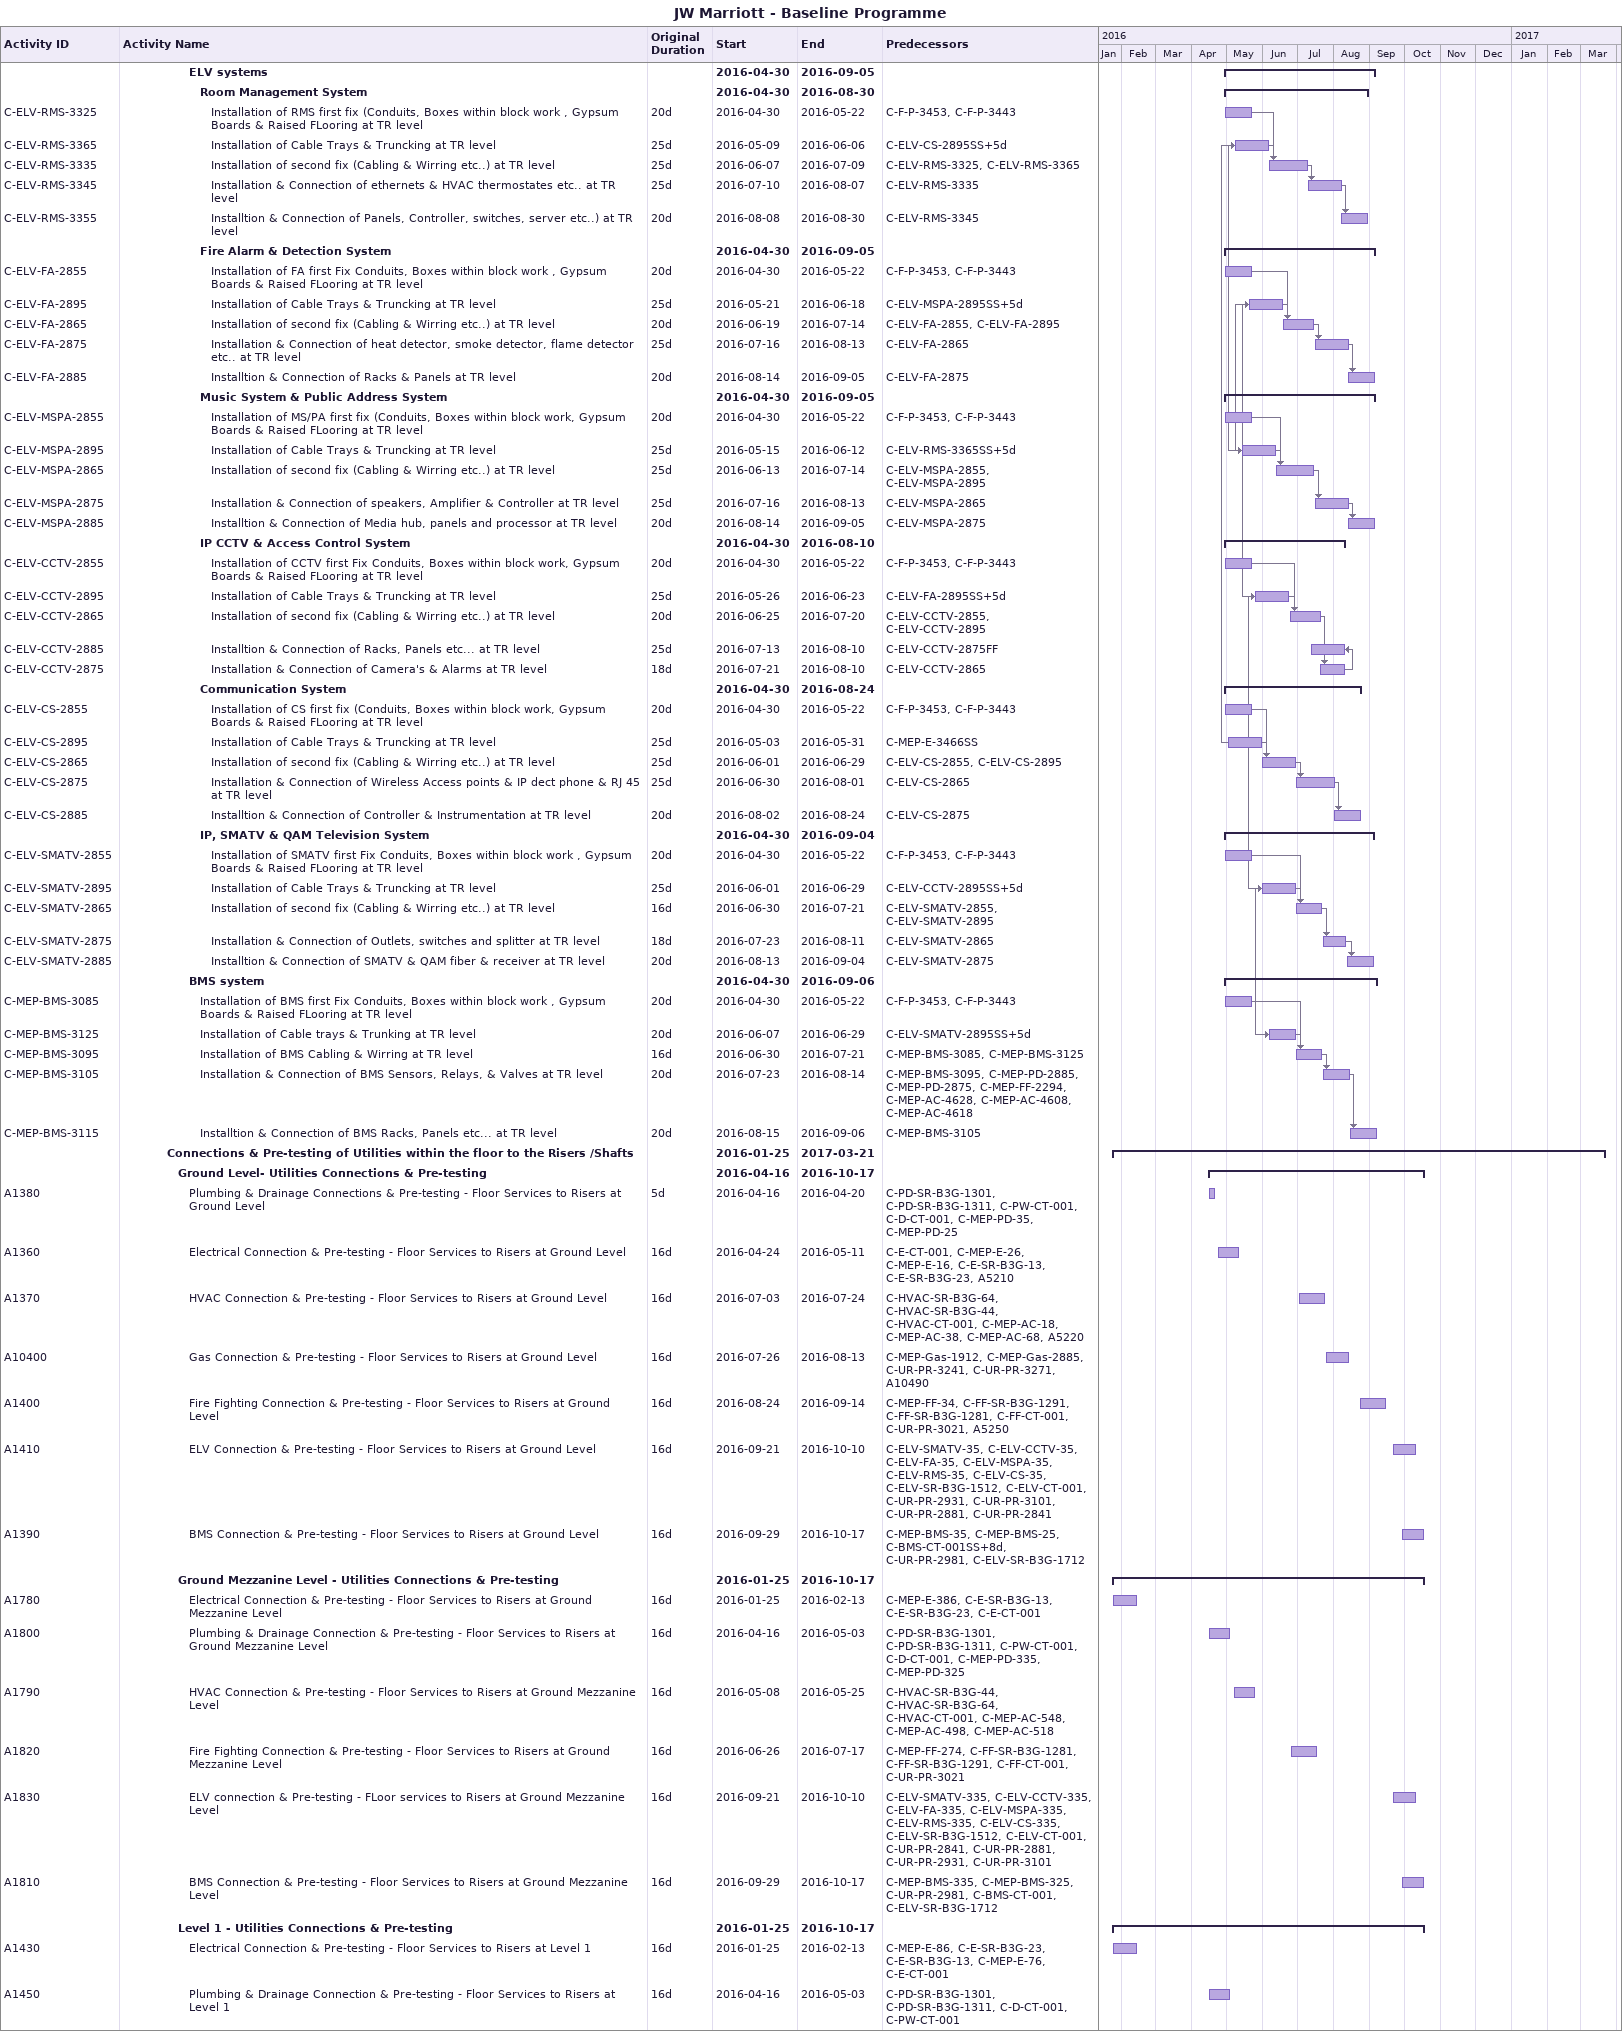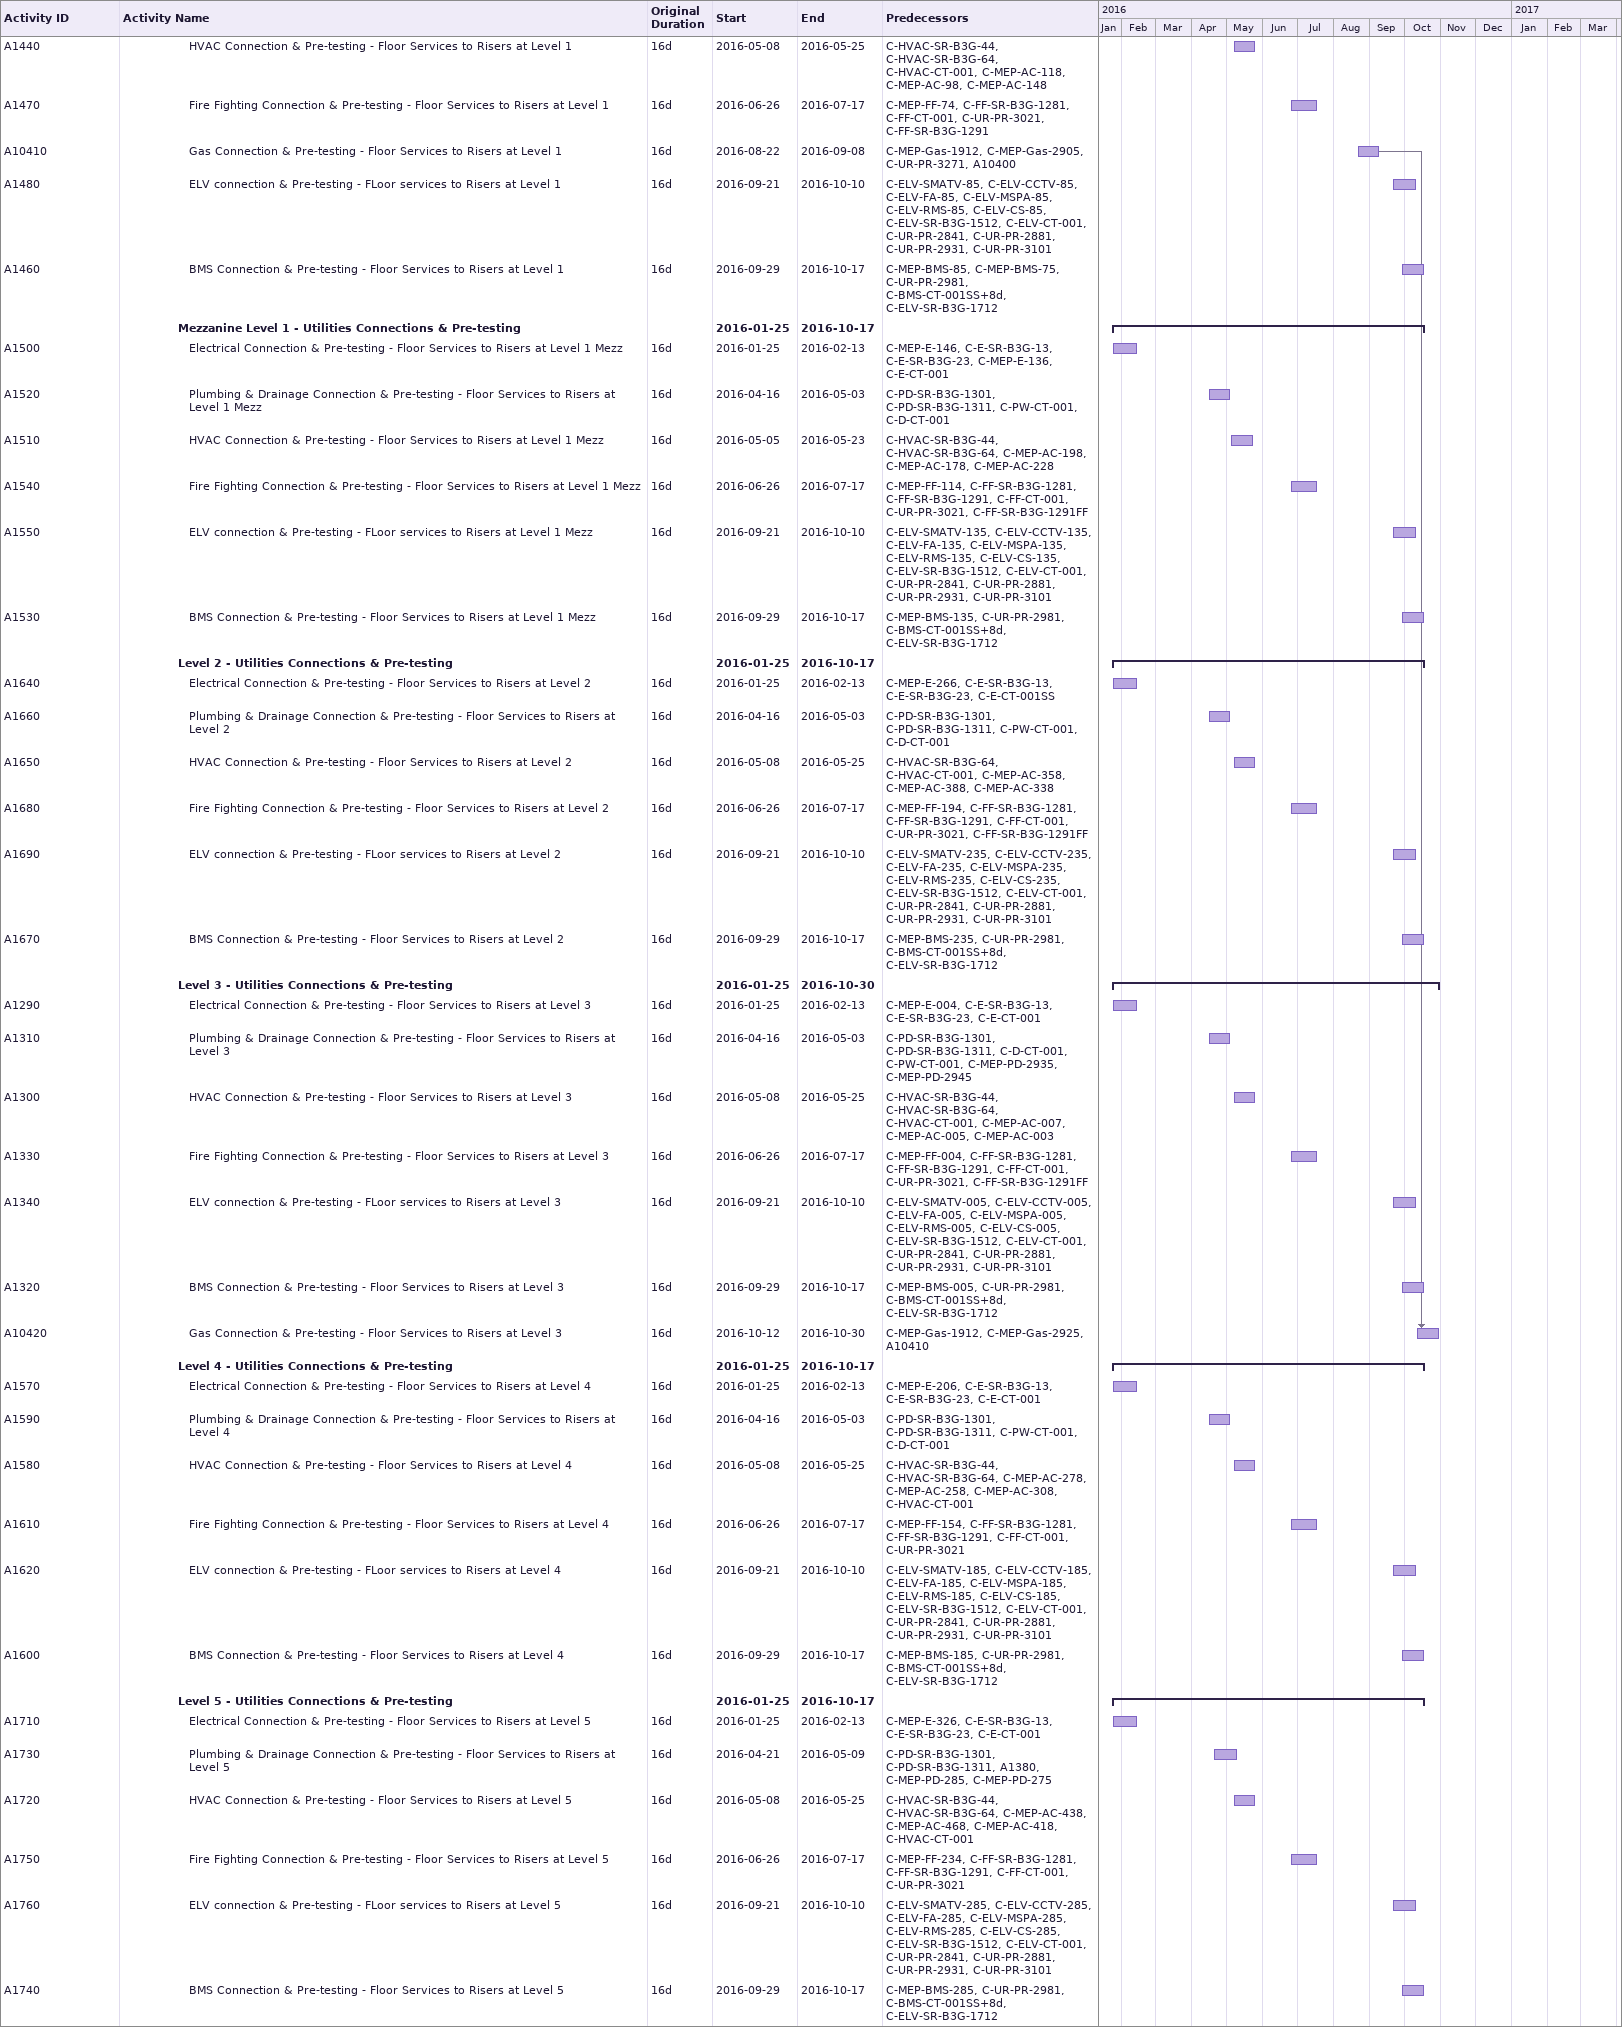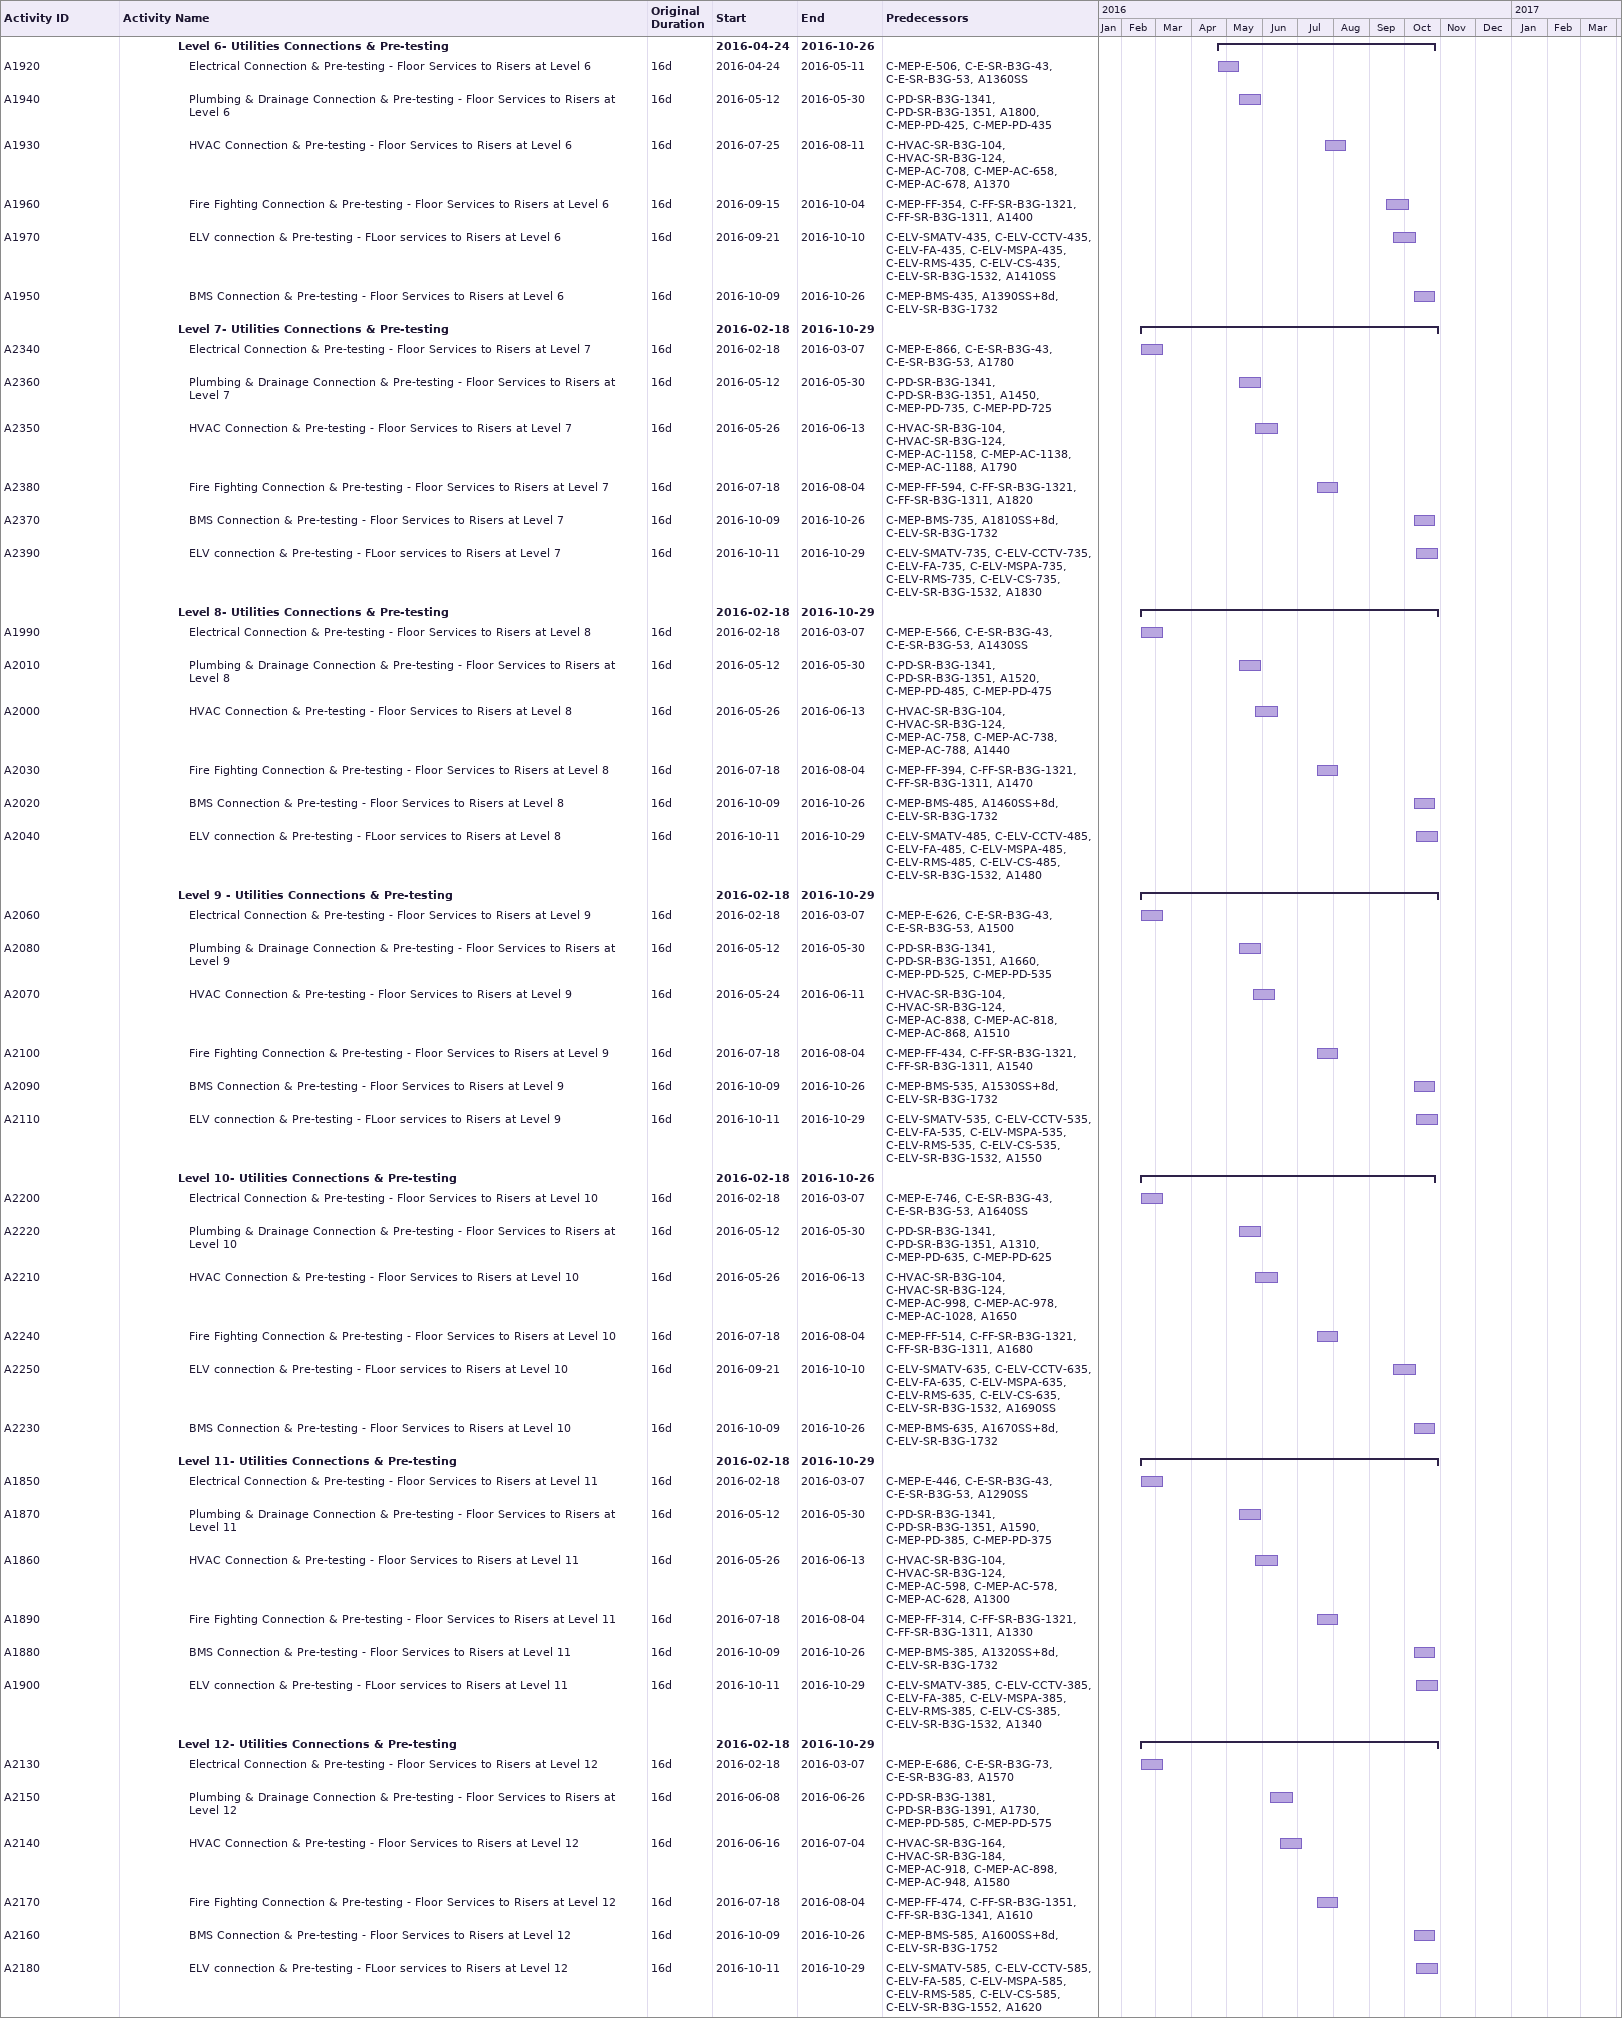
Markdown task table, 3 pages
JW Marriott - Baseline Programme

| ID | Level | Task | Original duration | Start | Finish | Predecessors |
|---|---|---|---|---|---|---|
|  | 7 | **ELV systems** |  | 2016-04-30 | 2016-09-05 |  |
|  | 8 | **Room Management System** |  | 2016-04-30 | 2016-08-30 |  |
| C-ELV-RMS-3325 | 9 | Installation of RMS first fix (Conduits, Boxes within block work , Gypsum Boards & Raised FLooring at TR level | 20d | 2016-04-30 | 2016-05-22 | C-F-P-3453, C-F-P-3443 |
| C-ELV-RMS-3365 | 9 | Installation of Cable Trays & Truncking at TR level | 25d | 2016-05-09 | 2016-06-06 | C-ELV-CS-2895SS+5d |
| C-ELV-RMS-3335 | 9 | Installation of second fix (Cabling & Wirring etc..) at TR level | 25d | 2016-06-07 | 2016-07-09 | C-ELV-RMS-3325, C-ELV-RMS-3365 |
| C-ELV-RMS-3345 | 9 | Installation & Connection of ethernets & HVAC thermostates etc.. at TR level | 25d | 2016-07-10 | 2016-08-07 | C-ELV-RMS-3335 |
| C-ELV-RMS-3355 | 9 | Installtion & Connection of Panels, Controller, switches, server etc..) at TR level | 20d | 2016-08-08 | 2016-08-30 | C-ELV-RMS-3345 |
|  | 8 | **Fire Alarm & Detection System** |  | 2016-04-30 | 2016-09-05 |  |
| C-ELV-FA-2855 | 9 | Installation of FA first Fix Conduits, Boxes within block work , Gypsum Boards & Raised FLooring at TR level | 20d | 2016-04-30 | 2016-05-22 | C-F-P-3453, C-F-P-3443 |
| C-ELV-FA-2895 | 9 | Installation of Cable Trays & Truncking at TR level | 25d | 2016-05-21 | 2016-06-18 | C-ELV-MSPA-2895SS+5d |
| C-ELV-FA-2865 | 9 | Installation of second fix (Cabling & Wirring etc..) at TR level | 20d | 2016-06-19 | 2016-07-14 | C-ELV-FA-2855, C-ELV-FA-2895 |
| C-ELV-FA-2875 | 9 | Installation & Connection of heat detector, smoke detector, flame detector etc.. at TR level | 25d | 2016-07-16 | 2016-08-13 | C-ELV-FA-2865 |
| C-ELV-FA-2885 | 9 | Installtion & Connection of Racks & Panels at TR level | 20d | 2016-08-14 | 2016-09-05 | C-ELV-FA-2875 |
|  | 8 | **Music System & Public Address System** |  | 2016-04-30 | 2016-09-05 |  |
| C-ELV-MSPA-2855 | 9 | Installation of MS/PA first fix (Conduits, Boxes within block work, Gypsum Boards & Raised FLooring at TR level | 20d | 2016-04-30 | 2016-05-22 | C-F-P-3453, C-F-P-3443 |
| C-ELV-MSPA-2895 | 9 | Installation of Cable Trays & Truncking at TR level | 25d | 2016-05-15 | 2016-06-12 | C-ELV-RMS-3365SS+5d |
| C-ELV-MSPA-2865 | 9 | Installation of second fix (Cabling & Wirring etc..) at TR level | 25d | 2016-06-13 | 2016-07-14 | C-ELV-MSPA-2855, C-ELV-MSPA-2895 |
| C-ELV-MSPA-2875 | 9 | Installation & Connection of speakers, Amplifier & Controller at TR level | 25d | 2016-07-16 | 2016-08-13 | C-ELV-MSPA-2865 |
| C-ELV-MSPA-2885 | 9 | Installtion & Connection of Media hub, panels and processor at TR level | 20d | 2016-08-14 | 2016-09-05 | C-ELV-MSPA-2875 |
|  | 8 | **IP CCTV & Access Control System** |  | 2016-04-30 | 2016-08-10 |  |
| C-ELV-CCTV-2855 | 9 | Installation of CCTV first Fix Conduits, Boxes within block work, Gypsum Boards & Raised FLooring at TR level | 20d | 2016-04-30 | 2016-05-22 | C-F-P-3453, C-F-P-3443 |
| C-ELV-CCTV-2895 | 9 | Installation of Cable Trays & Truncking at TR level | 25d | 2016-05-26 | 2016-06-23 | C-ELV-FA-2895SS+5d |
| C-ELV-CCTV-2865 | 9 | Installation of second fix (Cabling & Wirring etc..) at TR level | 20d | 2016-06-25 | 2016-07-20 | C-ELV-CCTV-2855, C-ELV-CCTV-2895 |
| C-ELV-CCTV-2885 | 9 | Installtion & Connection of Racks, Panels etc... at TR level | 25d | 2016-07-13 | 2016-08-10 | C-ELV-CCTV-2875FF |
| C-ELV-CCTV-2875 | 9 | Installation & Connection of Camera's & Alarms at TR level | 18d | 2016-07-21 | 2016-08-10 | C-ELV-CCTV-2865 |
|  | 8 | **Communication System** |  | 2016-04-30 | 2016-08-24 |  |
| C-ELV-CS-2855 | 9 | Installation of CS first fix (Conduits, Boxes within block work, Gypsum Boards & Raised FLooring at TR level | 20d | 2016-04-30 | 2016-05-22 | C-F-P-3453, C-F-P-3443 |
| C-ELV-CS-2895 | 9 | Installation of Cable Trays & Truncking at TR level | 25d | 2016-05-03 | 2016-05-31 | C-MEP-E-3466SS |
| C-ELV-CS-2865 | 9 | Installation of second fix (Cabling & Wirring etc..) at TR level | 25d | 2016-06-01 | 2016-06-29 | C-ELV-CS-2855, C-ELV-CS-2895 |
| C-ELV-CS-2875 | 9 | Installation & Connection of Wireless Access points & IP dect phone & RJ 45 at TR level | 25d | 2016-06-30 | 2016-08-01 | C-ELV-CS-2865 |
| C-ELV-CS-2885 | 9 | Installtion & Connection of Controller & Instrumentation at TR level | 20d | 2016-08-02 | 2016-08-24 | C-ELV-CS-2875 |
|  | 8 | **IP, SMATV & QAM Television System** |  | 2016-04-30 | 2016-09-04 |  |
| C-ELV-SMATV-2855 | 9 | Installation of SMATV first Fix Conduits, Boxes within block work , Gypsum Boards & Raised FLooring at TR level | 20d | 2016-04-30 | 2016-05-22 | C-F-P-3453, C-F-P-3443 |
| C-ELV-SMATV-2895 | 9 | Installation of Cable Trays & Truncking at TR level | 25d | 2016-06-01 | 2016-06-29 | C-ELV-CCTV-2895SS+5d |
| C-ELV-SMATV-2865 | 9 | Installation of second fix (Cabling & Wirring etc..) at TR level | 16d | 2016-06-30 | 2016-07-21 | C-ELV-SMATV-2855, C-ELV-SMATV-2895 |
| C-ELV-SMATV-2875 | 9 | Installation & Connection of Outlets, switches and splitter at TR level | 18d | 2016-07-23 | 2016-08-11 | C-ELV-SMATV-2865 |
| C-ELV-SMATV-2885 | 9 | Installtion & Connection of SMATV & QAM fiber & receiver at TR level | 20d | 2016-08-13 | 2016-09-04 | C-ELV-SMATV-2875 |
|  | 7 | **BMS system** |  | 2016-04-30 | 2016-09-06 |  |
| C-MEP-BMS-3085 | 8 | Installation of BMS first Fix Conduits, Boxes within block work , Gypsum Boards & Raised FLooring at TR level | 20d | 2016-04-30 | 2016-05-22 | C-F-P-3453, C-F-P-3443 |
| C-MEP-BMS-3125 | 8 | Installation of Cable trays & Trunking at TR level | 20d | 2016-06-07 | 2016-06-29 | C-ELV-SMATV-2895SS+5d |
| C-MEP-BMS-3095 | 8 | Installation of BMS Cabling & Wirring at TR level | 16d | 2016-06-30 | 2016-07-21 | C-MEP-BMS-3085, C-MEP-BMS-3125 |
| C-MEP-BMS-3105 | 8 | Installation & Connection of BMS Sensors, Relays, & Valves at TR level | 20d | 2016-07-23 | 2016-08-14 | C-MEP-BMS-3095, C-MEP-PD-2885, C-MEP-PD-2875, C-MEP-FF-2294, C-MEP-AC-4628, C-MEP-AC-4608, C-MEP-AC-4618 |
| C-MEP-BMS-3115 | 8 | Installtion & Connection of BMS Racks, Panels etc... at TR level | 20d | 2016-08-15 | 2016-09-06 | C-MEP-BMS-3105 |
|  | 5 | **Connections & Pre-testing of Utilities within the floor to the Risers /Shafts** |  | 2016-01-25 | 2017-03-21 |  |
|  | 6 | **Ground Level- Utilities Connections & Pre-testing** |  | 2016-04-16 | 2016-10-17 |  |
| A1380 | 7 | Plumbing & Drainage Connections & Pre-testing - Floor Services to Risers at Ground Level | 5d | 2016-04-16 | 2016-04-20 | C-PD-SR-B3G-1301, C-PD-SR-B3G-1311, C-PW-CT-001, C-D-CT-001, C-MEP-PD-35, C-MEP-PD-25 |
| A1360 | 7 | Electrical Connection & Pre-testing - Floor Services to Risers at Ground Level | 16d | 2016-04-24 | 2016-05-11 | C-E-CT-001, C-MEP-E-26, C-MEP-E-16, C-E-SR-B3G-13, C-E-SR-B3G-23, A5210 |
| A1370 | 7 | HVAC Connection & Pre-testing - Floor Services to Risers at Ground Level | 16d | 2016-07-03 | 2016-07-24 | C-HVAC-SR-B3G-64, C-HVAC-SR-B3G-44, C-HVAC-CT-001, C-MEP-AC-18, C-MEP-AC-38, C-MEP-AC-68, A5220 |
| A10400 | 7 | Gas Connection & Pre-testing - Floor Services to Risers at Ground Level | 16d | 2016-07-26 | 2016-08-13 | C-MEP-Gas-1912, C-MEP-Gas-2885, C-UR-PR-3241, C-UR-PR-3271, A10490 |
| A1400 | 7 | Fire Fighting Connection & Pre-testing - Floor Services to Risers at Ground Level | 16d | 2016-08-24 | 2016-09-14 | C-MEP-FF-34, C-FF-SR-B3G-1291, C-FF-SR-B3G-1281, C-FF-CT-001, C-UR-PR-3021, A5250 |
| A1410 | 7 | ELV Connection & Pre-testing - Floor Services to Risers at Ground Level | 16d | 2016-09-21 | 2016-10-10 | C-ELV-SMATV-35, C-ELV-CCTV-35, C-ELV-FA-35, C-ELV-MSPA-35, C-ELV-RMS-35, C-ELV-CS-35, C-ELV-SR-B3G-1512, C-ELV-CT-001, C-UR-PR-2931, C-UR-PR-3101, C-UR-PR-2881, C-UR-PR-2841 |
| A1390 | 7 | BMS Connection & Pre-testing - Floor Services to Risers at Ground Level | 16d | 2016-09-29 | 2016-10-17 | C-MEP-BMS-35, C-MEP-BMS-25, C-BMS-CT-001SS+8d, C-UR-PR-2981, C-ELV-SR-B3G-1712 |
|  | 6 | **Ground Mezzanine Level - Utilities Connections & Pre-testing** |  | 2016-01-25 | 2016-10-17 |  |
| A1780 | 7 | Electrical Connection & Pre-testing - Floor Services to Risers at Ground Mezzanine Level | 16d | 2016-01-25 | 2016-02-13 | C-MEP-E-386, C-E-SR-B3G-13, C-E-SR-B3G-23, C-E-CT-001 |
| A1800 | 7 | Plumbing & Drainage Connection & Pre-testing - Floor Services to Risers at Ground Mezzanine Level | 16d | 2016-04-16 | 2016-05-03 | C-PD-SR-B3G-1301, C-PD-SR-B3G-1311, C-PW-CT-001, C-D-CT-001, C-MEP-PD-335, C-MEP-PD-325 |
| A1790 | 7 | HVAC Connection & Pre-testing - Floor Services to Risers at Ground Mezzanine Level | 16d | 2016-05-08 | 2016-05-25 | C-HVAC-SR-B3G-44, C-HVAC-SR-B3G-64, C-HVAC-CT-001, C-MEP-AC-548, C-MEP-AC-498, C-MEP-AC-518 |
| A1820 | 7 | Fire Fighting Connection & Pre-testing - Floor Services to Risers at Ground Mezzanine Level | 16d | 2016-06-26 | 2016-07-17 | C-MEP-FF-274, C-FF-SR-B3G-1281, C-FF-SR-B3G-1291, C-FF-CT-001, C-UR-PR-3021 |
| A1830 | 7 | ELV connection & Pre-testing - FLoor services to Risers at Ground Mezzanine Level | 16d | 2016-09-21 | 2016-10-10 | C-ELV-SMATV-335, C-ELV-CCTV-335, C-ELV-FA-335, C-ELV-MSPA-335, C-ELV-RMS-335, C-ELV-CS-335, C-ELV-SR-B3G-1512, C-ELV-CT-001, C-UR-PR-2841, C-UR-PR-2881, C-UR-PR-2931, C-UR-PR-3101 |
| A1810 | 7 | BMS Connection & Pre-testing - Floor Services to Risers at Ground Mezzanine Level | 16d | 2016-09-29 | 2016-10-17 | C-MEP-BMS-335, C-MEP-BMS-325, C-UR-PR-2981, C-BMS-CT-001, C-ELV-SR-B3G-1712 |
|  | 6 | **Level 1 - Utilities Connections & Pre-testing** |  | 2016-01-25 | 2016-10-17 |  |
| A1430 | 7 | Electrical Connection & Pre-testing - Floor Services to Risers at Level 1 | 16d | 2016-01-25 | 2016-02-13 | C-MEP-E-86, C-E-SR-B3G-23, C-E-SR-B3G-13, C-MEP-E-76, C-E-CT-001 |
| A1450 | 7 | Plumbing & Drainage Connection & Pre-testing - Floor Services to Risers at Level 1 | 16d | 2016-04-16 | 2016-05-03 | C-PD-SR-B3G-1301, C-PD-SR-B3G-1311, C-D-CT-001, C-PW-CT-001 |
| A1440 | 7 | HVAC Connection & Pre-testing - Floor Services to Risers at Level 1 | 16d | 2016-05-08 | 2016-05-25 | C-HVAC-SR-B3G-44, C-HVAC-SR-B3G-64, C-HVAC-CT-001, C-MEP-AC-118, C-MEP-AC-98, C-MEP-AC-148 |
| A1470 | 7 | Fire Fighting Connection & Pre-testing - Floor Services to Risers at Level 1 | 16d | 2016-06-26 | 2016-07-17 | C-MEP-FF-74, C-FF-SR-B3G-1281, C-FF-CT-001, C-UR-PR-3021, C-FF-SR-B3G-1291 |
| A10410 | 7 | Gas Connection & Pre-testing - Floor Services to Risers at Level 1 | 16d | 2016-08-22 | 2016-09-08 | C-MEP-Gas-1912, C-MEP-Gas-2905, C-UR-PR-3271, A10400 |
| A1480 | 7 | ELV connection & Pre-testing - FLoor services to Risers at Level 1 | 16d | 2016-09-21 | 2016-10-10 | C-ELV-SMATV-85, C-ELV-CCTV-85, C-ELV-FA-85, C-ELV-MSPA-85, C-ELV-RMS-85, C-ELV-CS-85, C-ELV-SR-B3G-1512, C-ELV-CT-001, C-UR-PR-2841, C-UR-PR-2881, C-UR-PR-2931, C-UR-PR-3101 |
| A1460 | 7 | BMS Connection & Pre-testing - Floor Services to Risers at Level 1 | 16d | 2016-09-29 | 2016-10-17 | C-MEP-BMS-85, C-MEP-BMS-75, C-UR-PR-2981, C-BMS-CT-001SS+8d, C-ELV-SR-B3G-1712 |
|  | 6 | **Mezzanine Level 1 - Utilities Connections & Pre-testing** |  | 2016-01-25 | 2016-10-17 |  |
| A1500 | 7 | Electrical Connection & Pre-testing - Floor Services to Risers at Level 1 Mezz | 16d | 2016-01-25 | 2016-02-13 | C-MEP-E-146, C-E-SR-B3G-13, C-E-SR-B3G-23, C-MEP-E-136, C-E-CT-001 |
| A1520 | 7 | Plumbing & Drainage Connection & Pre-testing - Floor Services to Risers at Level 1 Mezz | 16d | 2016-04-16 | 2016-05-03 | C-PD-SR-B3G-1301, C-PD-SR-B3G-1311, C-PW-CT-001, C-D-CT-001 |
| A1510 | 7 | HVAC Connection & Pre-testing - Floor Services to Risers at Level 1 Mezz | 16d | 2016-05-05 | 2016-05-23 | C-HVAC-SR-B3G-44, C-HVAC-SR-B3G-64, C-MEP-AC-198, C-MEP-AC-178, C-MEP-AC-228 |
| A1540 | 7 | Fire Fighting Connection & Pre-testing - Floor Services to Risers at Level 1 Mezz | 16d | 2016-06-26 | 2016-07-17 | C-MEP-FF-114, C-FF-SR-B3G-1281, C-FF-SR-B3G-1291, C-FF-CT-001, C-UR-PR-3021, C-FF-SR-B3G-1291FF |
| A1550 | 7 | ELV connection & Pre-testing - FLoor services to Risers at Level 1 Mezz | 16d | 2016-09-21 | 2016-10-10 | C-ELV-SMATV-135, C-ELV-CCTV-135, C-ELV-FA-135, C-ELV-MSPA-135, C-ELV-RMS-135, C-ELV-CS-135, C-ELV-SR-B3G-1512, C-ELV-CT-001, C-UR-PR-2841, C-UR-PR-2881, C-UR-PR-2931, C-UR-PR-3101 |
| A1530 | 7 | BMS Connection & Pre-testing - Floor Services to Risers at Level 1 Mezz | 16d | 2016-09-29 | 2016-10-17 | C-MEP-BMS-135, C-UR-PR-2981, C-BMS-CT-001SS+8d, C-ELV-SR-B3G-1712 |
|  | 6 | **Level 2 - Utilities Connections & Pre-testing** |  | 2016-01-25 | 2016-10-17 |  |
| A1640 | 7 | Electrical Connection & Pre-testing - Floor Services to Risers at Level 2 | 16d | 2016-01-25 | 2016-02-13 | C-MEP-E-266, C-E-SR-B3G-13, C-E-SR-B3G-23, C-E-CT-001SS |
| A1660 | 7 | Plumbing & Drainage Connection & Pre-testing - Floor Services to Risers at Level 2 | 16d | 2016-04-16 | 2016-05-03 | C-PD-SR-B3G-1301, C-PD-SR-B3G-1311, C-PW-CT-001, C-D-CT-001 |
| A1650 | 7 | HVAC Connection & Pre-testing - Floor Services to Risers at Level 2 | 16d | 2016-05-08 | 2016-05-25 | C-HVAC-SR-B3G-64, C-HVAC-CT-001, C-MEP-AC-358, C-MEP-AC-388, C-MEP-AC-338 |
| A1680 | 7 | Fire Fighting Connection & Pre-testing - Floor Services to Risers at Level 2 | 16d | 2016-06-26 | 2016-07-17 | C-MEP-FF-194, C-FF-SR-B3G-1281, C-FF-SR-B3G-1291, C-FF-CT-001, C-UR-PR-3021, C-FF-SR-B3G-1291FF |
| A1690 | 7 | ELV connection & Pre-testing - FLoor services to Risers at Level 2 | 16d | 2016-09-21 | 2016-10-10 | C-ELV-SMATV-235, C-ELV-CCTV-235, C-ELV-FA-235, C-ELV-MSPA-235, C-ELV-RMS-235, C-ELV-CS-235, C-ELV-SR-B3G-1512, C-ELV-CT-001, C-UR-PR-2841, C-UR-PR-2881, C-UR-PR-2931, C-UR-PR-3101 |
| A1670 | 7 | BMS Connection & Pre-testing - Floor Services to Risers at Level 2 | 16d | 2016-09-29 | 2016-10-17 | C-MEP-BMS-235, C-UR-PR-2981, C-BMS-CT-001SS+8d, C-ELV-SR-B3G-1712 |
|  | 6 | **Level 3 - Utilities Connections & Pre-testing** |  | 2016-01-25 | 2016-10-30 |  |
| A1290 | 7 | Electrical Connection & Pre-testing - Floor Services to Risers at Level 3 | 16d | 2016-01-25 | 2016-02-13 | C-MEP-E-004, C-E-SR-B3G-13, C-E-SR-B3G-23, C-E-CT-001 |
| A1310 | 7 | Plumbing & Drainage Connection & Pre-testing - Floor Services to Risers at Level 3 | 16d | 2016-04-16 | 2016-05-03 | C-PD-SR-B3G-1301, C-PD-SR-B3G-1311, C-D-CT-001, C-PW-CT-001, C-MEP-PD-2935, C-MEP-PD-2945 |
| A1300 | 7 | HVAC Connection & Pre-testing - Floor Services to Risers at Level 3 | 16d | 2016-05-08 | 2016-05-25 | C-HVAC-SR-B3G-44, C-HVAC-SR-B3G-64, C-HVAC-CT-001, C-MEP-AC-007, C-MEP-AC-005, C-MEP-AC-003 |
| A1330 | 7 | Fire Fighting Connection & Pre-testing - Floor Services to Risers at Level 3 | 16d | 2016-06-26 | 2016-07-17 | C-MEP-FF-004, C-FF-SR-B3G-1281, C-FF-SR-B3G-1291, C-FF-CT-001, C-UR-PR-3021, C-FF-SR-B3G-1291FF |
| A1340 | 7 | ELV connection & Pre-testing - FLoor services to Risers at Level 3 | 16d | 2016-09-21 | 2016-10-10 | C-ELV-SMATV-005, C-ELV-CCTV-005, C-ELV-FA-005, C-ELV-MSPA-005, C-ELV-RMS-005, C-ELV-CS-005, C-ELV-SR-B3G-1512, C-ELV-CT-001, C-UR-PR-2841, C-UR-PR-2881, C-UR-PR-2931, C-UR-PR-3101 |
| A1320 | 7 | BMS Connection & Pre-testing - Floor Services to Risers at Level 3 | 16d | 2016-09-29 | 2016-10-17 | C-MEP-BMS-005, C-UR-PR-2981, C-BMS-CT-001SS+8d, C-ELV-SR-B3G-1712 |
| A10420 | 7 | Gas Connection & Pre-testing - Floor Services to Risers at Level 3 | 16d | 2016-10-12 | 2016-10-30 | C-MEP-Gas-1912, C-MEP-Gas-2925, A10410 |
|  | 6 | **Level 4 - Utilities Connections & Pre-testing** |  | 2016-01-25 | 2016-10-17 |  |
| A1570 | 7 | Electrical Connection & Pre-testing - Floor Services to Risers at Level 4 | 16d | 2016-01-25 | 2016-02-13 | C-MEP-E-206, C-E-SR-B3G-13, C-E-SR-B3G-23, C-E-CT-001 |
| A1590 | 7 | Plumbing & Drainage Connection & Pre-testing - Floor Services to Risers at Level 4 | 16d | 2016-04-16 | 2016-05-03 | C-PD-SR-B3G-1301, C-PD-SR-B3G-1311, C-PW-CT-001, C-D-CT-001 |
| A1580 | 7 | HVAC Connection & Pre-testing - Floor Services to Risers at Level 4 | 16d | 2016-05-08 | 2016-05-25 | C-HVAC-SR-B3G-44, C-HVAC-SR-B3G-64, C-MEP-AC-278, C-MEP-AC-258, C-MEP-AC-308, C-HVAC-CT-001 |
| A1610 | 7 | Fire Fighting Connection & Pre-testing - Floor Services to Risers at Level 4 | 16d | 2016-06-26 | 2016-07-17 | C-MEP-FF-154, C-FF-SR-B3G-1281, C-FF-SR-B3G-1291, C-FF-CT-001, C-UR-PR-3021 |
| A1620 | 7 | ELV connection & Pre-testing - FLoor services to Risers at Level 4 | 16d | 2016-09-21 | 2016-10-10 | C-ELV-SMATV-185, C-ELV-CCTV-185, C-ELV-FA-185, C-ELV-MSPA-185, C-ELV-RMS-185, C-ELV-CS-185, C-ELV-SR-B3G-1512, C-ELV-CT-001, C-UR-PR-2841, C-UR-PR-2881, C-UR-PR-2931, C-UR-PR-3101 |
| A1600 | 7 | BMS Connection & Pre-testing - Floor Services to Risers at Level 4 | 16d | 2016-09-29 | 2016-10-17 | C-MEP-BMS-185, C-UR-PR-2981, C-BMS-CT-001SS+8d, C-ELV-SR-B3G-1712 |
|  | 6 | **Level 5 - Utilities Connections & Pre-testing** |  | 2016-01-25 | 2016-10-17 |  |
| A1710 | 7 | Electrical Connection & Pre-testing - Floor Services to Risers at Level 5 | 16d | 2016-01-25 | 2016-02-13 | C-MEP-E-326, C-E-SR-B3G-13, C-E-SR-B3G-23, C-E-CT-001 |
| A1730 | 7 | Plumbing & Drainage Connection & Pre-testing - Floor Services to Risers at Level 5 | 16d | 2016-04-21 | 2016-05-09 | C-PD-SR-B3G-1301, C-PD-SR-B3G-1311, A1380, C-MEP-PD-285, C-MEP-PD-275 |
| A1720 | 7 | HVAC Connection & Pre-testing - Floor Services to Risers at Level 5 | 16d | 2016-05-08 | 2016-05-25 | C-HVAC-SR-B3G-44, C-HVAC-SR-B3G-64, C-MEP-AC-438, C-MEP-AC-468, C-MEP-AC-418, C-HVAC-CT-001 |
| A1750 | 7 | Fire Fighting Connection & Pre-testing - Floor Services to Risers at Level 5 | 16d | 2016-06-26 | 2016-07-17 | C-MEP-FF-234, C-FF-SR-B3G-1281, C-FF-SR-B3G-1291, C-FF-CT-001, C-UR-PR-3021 |
| A1760 | 7 | ELV connection & Pre-testing - FLoor services to Risers at Level 5 | 16d | 2016-09-21 | 2016-10-10 | C-ELV-SMATV-285, C-ELV-CCTV-285, C-ELV-FA-285, C-ELV-MSPA-285, C-ELV-RMS-285, C-ELV-CS-285, C-ELV-SR-B3G-1512, C-ELV-CT-001, C-UR-PR-2841, C-UR-PR-2881, C-UR-PR-2931, C-UR-PR-3101 |
| A1740 | 7 | BMS Connection & Pre-testing - Floor Services to Risers at Level 5 | 16d | 2016-09-29 | 2016-10-17 | C-MEP-BMS-285, C-UR-PR-2981, C-BMS-CT-001SS+8d, C-ELV-SR-B3G-1712 |
|  | 6 | **Level 6- Utilities Connections & Pre-testing** |  | 2016-04-24 | 2016-10-26 |  |
| A1920 | 7 | Electrical Connection & Pre-testing - Floor Services to Risers at Level 6 | 16d | 2016-04-24 | 2016-05-11 | C-MEP-E-506, C-E-SR-B3G-43, C-E-SR-B3G-53, A1360SS |
| A1940 | 7 | Plumbing & Drainage Connection & Pre-testing - Floor Services to Risers at Level 6 | 16d | 2016-05-12 | 2016-05-30 | C-PD-SR-B3G-1341, C-PD-SR-B3G-1351, A1800, C-MEP-PD-425, C-MEP-PD-435 |
| A1930 | 7 | HVAC Connection & Pre-testing - Floor Services to Risers at Level 6 | 16d | 2016-07-25 | 2016-08-11 | C-HVAC-SR-B3G-104, C-HVAC-SR-B3G-124, C-MEP-AC-708, C-MEP-AC-658, C-MEP-AC-678, A1370 |
| A1960 | 7 | Fire Fighting Connection & Pre-testing - Floor Services to Risers at Level 6 | 16d | 2016-09-15 | 2016-10-04 | C-MEP-FF-354, C-FF-SR-B3G-1321, C-FF-SR-B3G-1311, A1400 |
| A1970 | 7 | ELV connection & Pre-testing - FLoor services to Risers at Level 6 | 16d | 2016-09-21 | 2016-10-10 | C-ELV-SMATV-435, C-ELV-CCTV-435, C-ELV-FA-435, C-ELV-MSPA-435, C-ELV-RMS-435, C-ELV-CS-435, C-ELV-SR-B3G-1532, A1410SS |
| A1950 | 7 | BMS Connection & Pre-testing - Floor Services to Risers at Level 6 | 16d | 2016-10-09 | 2016-10-26 | C-MEP-BMS-435, A1390SS+8d, C-ELV-SR-B3G-1732 |
|  | 6 | **Level 7- Utilities Connections & Pre-testing** |  | 2016-02-18 | 2016-10-29 |  |
| A2340 | 7 | Electrical Connection & Pre-testing - Floor Services to Risers at Level 7 | 16d | 2016-02-18 | 2016-03-07 | C-MEP-E-866, C-E-SR-B3G-43, C-E-SR-B3G-53, A1780 |
| A2360 | 7 | Plumbing & Drainage Connection & Pre-testing - Floor Services to Risers at Level 7 | 16d | 2016-05-12 | 2016-05-30 | C-PD-SR-B3G-1341, C-PD-SR-B3G-1351, A1450, C-MEP-PD-735, C-MEP-PD-725 |
| A2350 | 7 | HVAC Connection & Pre-testing - Floor Services to Risers at Level 7 | 16d | 2016-05-26 | 2016-06-13 | C-HVAC-SR-B3G-104, C-HVAC-SR-B3G-124, C-MEP-AC-1158, C-MEP-AC-1138, C-MEP-AC-1188, A1790 |
| A2380 | 7 | Fire Fighting Connection & Pre-testing - Floor Services to Risers at Level 7 | 16d | 2016-07-18 | 2016-08-04 | C-MEP-FF-594, C-FF-SR-B3G-1321, C-FF-SR-B3G-1311, A1820 |
| A2370 | 7 | BMS Connection & Pre-testing - Floor Services to Risers at Level 7 | 16d | 2016-10-09 | 2016-10-26 | C-MEP-BMS-735, A1810SS+8d, C-ELV-SR-B3G-1732 |
| A2390 | 7 | ELV connection & Pre-testing - FLoor services to Risers at Level 7 | 16d | 2016-10-11 | 2016-10-29 | C-ELV-SMATV-735, C-ELV-CCTV-735, C-ELV-FA-735, C-ELV-MSPA-735, C-ELV-RMS-735, C-ELV-CS-735, C-ELV-SR-B3G-1532, A1830 |
|  | 6 | **Level 8- Utilities Connections & Pre-testing** |  | 2016-02-18 | 2016-10-29 |  |
| A1990 | 7 | Electrical Connection & Pre-testing - Floor Services to Risers at Level 8 | 16d | 2016-02-18 | 2016-03-07 | C-MEP-E-566, C-E-SR-B3G-43, C-E-SR-B3G-53, A1430SS |
| A2010 | 7 | Plumbing & Drainage Connection & Pre-testing - Floor Services to Risers at Level 8 | 16d | 2016-05-12 | 2016-05-30 | C-PD-SR-B3G-1341, C-PD-SR-B3G-1351, A1520, C-MEP-PD-485, C-MEP-PD-475 |
| A2000 | 7 | HVAC Connection & Pre-testing - Floor Services to Risers at Level 8 | 16d | 2016-05-26 | 2016-06-13 | C-HVAC-SR-B3G-104, C-HVAC-SR-B3G-124, C-MEP-AC-758, C-MEP-AC-738, C-MEP-AC-788, A1440 |
| A2030 | 7 | Fire Fighting Connection & Pre-testing - Floor Services to Risers at Level 8 | 16d | 2016-07-18 | 2016-08-04 | C-MEP-FF-394, C-FF-SR-B3G-1321, C-FF-SR-B3G-1311, A1470 |
| A2020 | 7 | BMS Connection & Pre-testing - Floor Services to Risers at Level 8 | 16d | 2016-10-09 | 2016-10-26 | C-MEP-BMS-485, A1460SS+8d, C-ELV-SR-B3G-1732 |
| A2040 | 7 | ELV connection & Pre-testing - FLoor services to Risers at Level 8 | 16d | 2016-10-11 | 2016-10-29 | C-ELV-SMATV-485, C-ELV-CCTV-485, C-ELV-FA-485, C-ELV-MSPA-485, C-ELV-RMS-485, C-ELV-CS-485, C-ELV-SR-B3G-1532, A1480 |
|  | 6 | **Level 9 - Utilities Connections & Pre-testing** |  | 2016-02-18 | 2016-10-29 |  |
| A2060 | 7 | Electrical Connection & Pre-testing - Floor Services to Risers at Level 9 | 16d | 2016-02-18 | 2016-03-07 | C-MEP-E-626, C-E-SR-B3G-43, C-E-SR-B3G-53, A1500 |
| A2080 | 7 | Plumbing & Drainage Connection & Pre-testing - Floor Services to Risers at Level 9 | 16d | 2016-05-12 | 2016-05-30 | C-PD-SR-B3G-1341, C-PD-SR-B3G-1351, A1660, C-MEP-PD-525, C-MEP-PD-535 |
| A2070 | 7 | HVAC Connection & Pre-testing - Floor Services to Risers at Level 9 | 16d | 2016-05-24 | 2016-06-11 | C-HVAC-SR-B3G-104, C-HVAC-SR-B3G-124, C-MEP-AC-838, C-MEP-AC-818, C-MEP-AC-868, A1510 |
| A2100 | 7 | Fire Fighting Connection & Pre-testing - Floor Services to Risers at Level 9 | 16d | 2016-07-18 | 2016-08-04 | C-MEP-FF-434, C-FF-SR-B3G-1321, C-FF-SR-B3G-1311, A1540 |
| A2090 | 7 | BMS Connection & Pre-testing - Floor Services to Risers at Level 9 | 16d | 2016-10-09 | 2016-10-26 | C-MEP-BMS-535, A1530SS+8d, C-ELV-SR-B3G-1732 |
| A2110 | 7 | ELV connection & Pre-testing - FLoor services to Risers at Level 9 | 16d | 2016-10-11 | 2016-10-29 | C-ELV-SMATV-535, C-ELV-CCTV-535, C-ELV-FA-535, C-ELV-MSPA-535, C-ELV-RMS-535, C-ELV-CS-535, C-ELV-SR-B3G-1532, A1550 |
|  | 6 | **Level 10- Utilities Connections & Pre-testing** |  | 2016-02-18 | 2016-10-26 |  |
| A2200 | 7 | Electrical Connection & Pre-testing - Floor Services to Risers at Level 10 | 16d | 2016-02-18 | 2016-03-07 | C-MEP-E-746, C-E-SR-B3G-43, C-E-SR-B3G-53, A1640SS |
| A2220 | 7 | Plumbing & Drainage Connection & Pre-testing - Floor Services to Risers at Level 10 | 16d | 2016-05-12 | 2016-05-30 | C-PD-SR-B3G-1341, C-PD-SR-B3G-1351, A1310, C-MEP-PD-635, C-MEP-PD-625 |
| A2210 | 7 | HVAC Connection & Pre-testing - Floor Services to Risers at Level 10 | 16d | 2016-05-26 | 2016-06-13 | C-HVAC-SR-B3G-104, C-HVAC-SR-B3G-124, C-MEP-AC-998, C-MEP-AC-978, C-MEP-AC-1028, A1650 |
| A2240 | 7 | Fire Fighting Connection & Pre-testing - Floor Services to Risers at Level 10 | 16d | 2016-07-18 | 2016-08-04 | C-MEP-FF-514, C-FF-SR-B3G-1321, C-FF-SR-B3G-1311, A1680 |
| A2250 | 7 | ELV connection & Pre-testing - FLoor services to Risers at Level 10 | 16d | 2016-09-21 | 2016-10-10 | C-ELV-SMATV-635, C-ELV-CCTV-635, C-ELV-FA-635, C-ELV-MSPA-635, C-ELV-RMS-635, C-ELV-CS-635, C-ELV-SR-B3G-1532, A1690SS |
| A2230 | 7 | BMS Connection & Pre-testing - Floor Services to Risers at Level 10 | 16d | 2016-10-09 | 2016-10-26 | C-MEP-BMS-635, A1670SS+8d, C-ELV-SR-B3G-1732 |
|  | 6 | **Level 11- Utilities Connections & Pre-testing** |  | 2016-02-18 | 2016-10-29 |  |
| A1850 | 7 | Electrical Connection & Pre-testing - Floor Services to Risers at Level 11 | 16d | 2016-02-18 | 2016-03-07 | C-MEP-E-446, C-E-SR-B3G-43, C-E-SR-B3G-53, A1290SS |
| A1870 | 7 | Plumbing & Drainage Connection & Pre-testing - Floor Services to Risers at Level 11 | 16d | 2016-05-12 | 2016-05-30 | C-PD-SR-B3G-1341, C-PD-SR-B3G-1351, A1590, C-MEP-PD-385, C-MEP-PD-375 |
| A1860 | 7 | HVAC Connection & Pre-testing - Floor Services to Risers at Level 11 | 16d | 2016-05-26 | 2016-06-13 | C-HVAC-SR-B3G-104, C-HVAC-SR-B3G-124, C-MEP-AC-598, C-MEP-AC-578, C-MEP-AC-628, A1300 |
| A1890 | 7 | Fire Fighting Connection & Pre-testing - Floor Services to Risers at Level 11 | 16d | 2016-07-18 | 2016-08-04 | C-MEP-FF-314, C-FF-SR-B3G-1321, C-FF-SR-B3G-1311, A1330 |
| A1880 | 7 | BMS Connection & Pre-testing - Floor Services to Risers at Level 11 | 16d | 2016-10-09 | 2016-10-26 | C-MEP-BMS-385, A1320SS+8d, C-ELV-SR-B3G-1732 |
| A1900 | 7 | ELV connection & Pre-testing - FLoor services to Risers at Level 11 | 16d | 2016-10-11 | 2016-10-29 | C-ELV-SMATV-385, C-ELV-CCTV-385, C-ELV-FA-385, C-ELV-MSPA-385, C-ELV-RMS-385, C-ELV-CS-385, C-ELV-SR-B3G-1532, A1340 |
|  | 6 | **Level 12- Utilities Connections & Pre-testing** |  | 2016-02-18 | 2016-10-29 |  |
| A2130 | 7 | Electrical Connection & Pre-testing - Floor Services to Risers at Level 12 | 16d | 2016-02-18 | 2016-03-07 | C-MEP-E-686, C-E-SR-B3G-73, C-E-SR-B3G-83, A1570 |
| A2150 | 7 | Plumbing & Drainage Connection & Pre-testing - Floor Services to Risers at Level 12 | 16d | 2016-06-08 | 2016-06-26 | C-PD-SR-B3G-1381, C-PD-SR-B3G-1391, A1730, C-MEP-PD-585, C-MEP-PD-575 |
| A2140 | 7 | HVAC Connection & Pre-testing - Floor Services to Risers at Level 12 | 16d | 2016-06-16 | 2016-07-04 | C-HVAC-SR-B3G-164, C-HVAC-SR-B3G-184, C-MEP-AC-918, C-MEP-AC-898, C-MEP-AC-948, A1580 |
| A2170 | 7 | Fire Fighting Connection & Pre-testing - Floor Services to Risers at Level 12 | 16d | 2016-07-18 | 2016-08-04 | C-MEP-FF-474, C-FF-SR-B3G-1351, C-FF-SR-B3G-1341, A1610 |
| A2160 | 7 | BMS Connection & Pre-testing - Floor Services to Risers at Level 12 | 16d | 2016-10-09 | 2016-10-26 | C-MEP-BMS-585, A1600SS+8d, C-ELV-SR-B3G-1752 |
| A2180 | 7 | ELV connection & Pre-testing - FLoor services to Risers at Level 12 | 16d | 2016-10-11 | 2016-10-29 | C-ELV-SMATV-585, C-ELV-CCTV-585, C-ELV-FA-585, C-ELV-MSPA-585, C-ELV-RMS-585, C-ELV-CS-585, C-ELV-SR-B3G-1552, A1620 |
